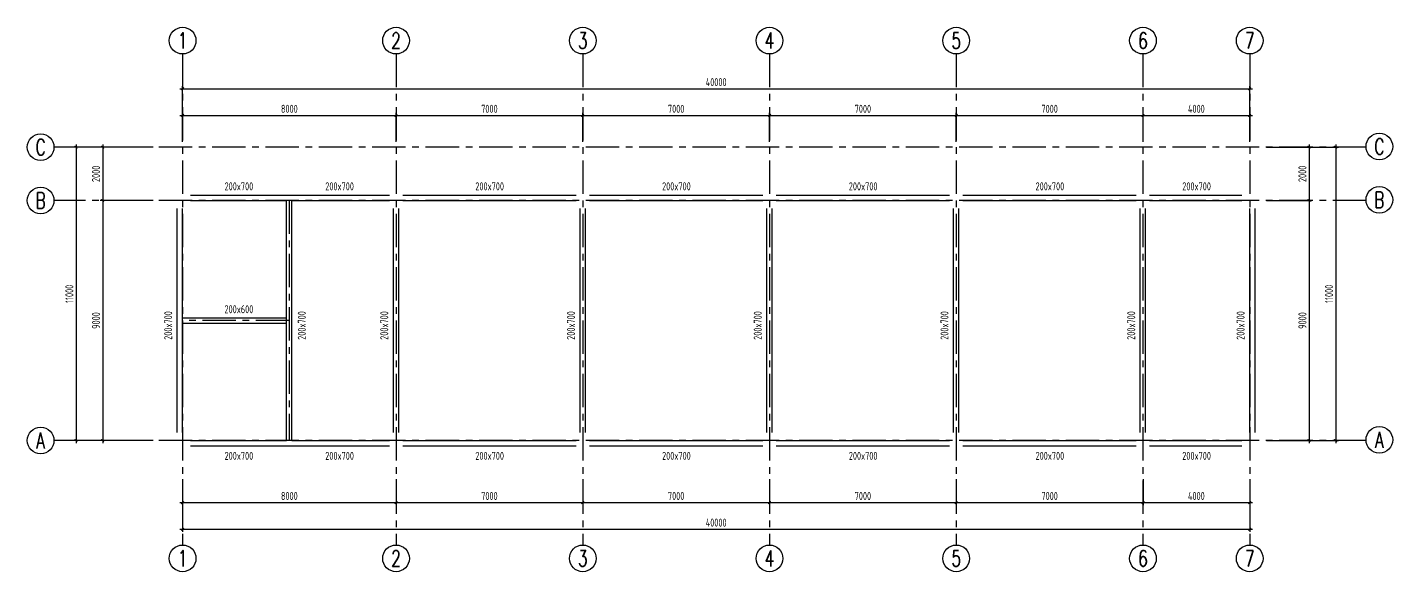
# Model space of a CAD drawing. Header units: millimetres. Extents: x -98450 to -46581, y -34693 to 29833.
# Drawn here: x -97763 to -46581, y 9418 to 29833 of the extents above; entities that cross this region are included whole.
import ezdxf
from ezdxf.enums import TextEntityAlignment as Align

# ---------------------------------------------------------------- set-up
doc = ezdxf.new("R2010")
doc.units = ezdxf.units.MM
doc.header["$LTSCALE"] = 1000
doc.header["$MEASUREMENT"] = 0
doc.linetypes.add('CENTER', pattern=[2, 1.25, -0.25, 0.25, -0.25])
doc.linetypes.add('DASHED', pattern=[0.75, 0.5, -0.25])
doc.layers.get('0').update_dxf_attribs({"linetype": 'CONTINUOUS'})
doc.layers.get('Defpoints').update_dxf_attribs({"linetype": 'CONTINUOUS'})
for name, color, linetype in [('AXIS', 253, 'CENTER'), ('AXIS_NUM', 7, 'CONTINUOUS'), ('BEAM', 4, 'DASHED'), ('DIM', 3, 'CONTINUOUS')]:
    doc.layers.add(name, color=color, linetype=linetype)
doc.layers.add('BEAM_TEXT', color=6, linetype='CONTINUOUS', lineweight=25)
doc.styles.add('TSSD_Axis', font='complex.shx', dxfattribs={"width": 0.7, "bigfont": 'hztxt.shx'})
doc.styles.add('TSSD_Dimension', font='tssdeng.shx', dxfattribs={"width": 0.7, "bigfont": 'hztxt.shx'})
doc.styles.add('TSSD_Label', font='tssdeng.shx', dxfattribs={"width": 0.7, "bigfont": 'hztxt.shx'})
doc.dimstyles.new('TSSD_100_100', dxfattribs={"dimtxt": 300, "dimasz": 100, "dimexe": 100, "dimexo": 200, "dimgap": 100, "dimtad": 1, "dimdec": 0, "dimzin": 0, "dimdsep": 46, "dimtxsty": 'TSSD_Dimension', "dimblk": 'ARCHTICK', "dimblk1": 'ARCHTICK', "dimblk2": 'ARCHTICK', "dimcen": 0, "dimdle": 100, "dimclrt": 7, "dimadec": 0, "dimazin": 0, "dimtfac": 1, "dimtdec": 0, "dimtix": 1, "dimtmove": 2, "dimatfit": 3, "dimfxl": 1, "dimtolj": 1, "dimtzin": 0, "dimarcsym": 0})

# ---------------------------------------------------------------- blocks, each defined once
blk = doc.blocks.new('ts_axno')
at = {"color": 0, "linetype": 'ByBlock', "lineweight": -2}
blk.add_circle((0, 0), 0.5, dxfattribs=at)
at = {"color": 0, "linetype": 'ByBlock', "lineweight": -2, "style": 'TSSD_Axis', "width": 0.7}
blk.add_attdef('A', text='', height=0.6, dxfattribs=at).set_placement((0, 0), align=Align.MIDDLE_CENTER)
blk = doc.blocks.new('_ArchTick')
at = {"color": 0, "linetype": 'ByBlock', "const_width": 0.4}
blk.add_lwpolyline([(-0.5, -0.5), (0.5, 0.5)], dxfattribs=at)
blk = doc.blocks.new('*D14')
at = {"layer": 'Defpoints', "color": 0, "transparency": 16777216}
for p in [(-91941, 12091), (-51941, 12091), (-51941, 11008)]:
    blk.add_point(p, dxfattribs=at)
at = {"layer": 'DIM', "color": 0, "lineweight": -2, "transparency": 16777216}
for p, q in [((-91941, 11891), (-91941, 10908)), ((-51941, 11891), (-51941, 10908)), ((-92041, 11008), (-51841, 11008))]:
    blk.add_line(p, q, dxfattribs=at)
at = {"layer": 'DIM', "color": 0, "lineweight": -2, "transparency": 16777216, "xscale": 100, "yscale": 100, "zscale": 100, "rotation": 180}
blk.add_blockref('_ArchTick', (-91941, 11008), dxfattribs=at)
at = {"layer": 'DIM', "color": 0, "lineweight": -2, "transparency": 16777216, "xscale": 100, "yscale": 100, "zscale": 100}
blk.add_blockref('_ArchTick', (-51941, 11008), dxfattribs=at)
at = {"layer": 'DIM', "color": 7, "transparency": 16777216, "insert": (-71941, 11258), "char_height": 300, "attachment_point": 5, "style": 'TSSD_Dimension'}
blk.add_mtext('\\A1;40000', dxfattribs=at)
blk = doc.blocks.new('*D15')
at = {"layer": 'Defpoints', "color": 0, "transparency": 16777216}
for p in [(-91941, 13091), (-83941, 13091), (-83941, 12008)]:
    blk.add_point(p, dxfattribs=at)
at = {"layer": 'DIM', "color": 0, "lineweight": -2, "transparency": 16777216}
for p, q in [((-91941, 12891), (-91941, 11908)), ((-83941, 12891), (-83941, 11908)), ((-92041, 12008), (-83841, 12008))]:
    blk.add_line(p, q, dxfattribs=at)
at = {"layer": 'DIM', "color": 0, "lineweight": -2, "transparency": 16777216, "xscale": 100, "yscale": 100, "zscale": 100, "rotation": 180}
blk.add_blockref('_ArchTick', (-91941, 12008), dxfattribs=at)
at = {"layer": 'DIM', "color": 0, "lineweight": -2, "transparency": 16777216, "xscale": 100, "yscale": 100, "zscale": 100}
blk.add_blockref('_ArchTick', (-83941, 12008), dxfattribs=at)
at = {"layer": 'DIM', "color": 7, "transparency": 16777216, "insert": (-87941, 12258), "char_height": 300, "attachment_point": 5, "style": 'TSSD_Dimension'}
blk.add_mtext('\\A1;8000', dxfattribs=at)
blk = doc.blocks.new('*D16')
at = {"layer": 'Defpoints', "color": 0, "transparency": 16777216}
for p in [(-83941, 13091), (-76941, 13091), (-76941, 12008)]:
    blk.add_point(p, dxfattribs=at)
at = {"layer": 'DIM', "color": 0, "lineweight": -2, "transparency": 16777216}
for p, q in [((-83941, 12891), (-83941, 11908)), ((-76941, 12891), (-76941, 11908)), ((-84041, 12008), (-76841, 12008))]:
    blk.add_line(p, q, dxfattribs=at)
at = {"layer": 'DIM', "color": 0, "lineweight": -2, "transparency": 16777216, "xscale": 100, "yscale": 100, "zscale": 100, "rotation": 180}
blk.add_blockref('_ArchTick', (-83941, 12008), dxfattribs=at)
at = {"layer": 'DIM', "color": 0, "lineweight": -2, "transparency": 16777216, "xscale": 100, "yscale": 100, "zscale": 100}
blk.add_blockref('_ArchTick', (-76941, 12008), dxfattribs=at)
at = {"layer": 'DIM', "color": 7, "transparency": 16777216, "insert": (-80441, 12258), "char_height": 300, "attachment_point": 5, "style": 'TSSD_Dimension'}
blk.add_mtext('\\A1;7000', dxfattribs=at)
blk = doc.blocks.new('*D17')
at = {"layer": 'Defpoints', "color": 0, "transparency": 16777216}
for p in [(-76941, 13091), (-69941, 13091), (-69941, 12008)]:
    blk.add_point(p, dxfattribs=at)
at = {"layer": 'DIM', "color": 0, "lineweight": -2, "transparency": 16777216}
for p, q in [((-76941, 12891), (-76941, 11908)), ((-69941, 12891), (-69941, 11908)), ((-77041, 12008), (-69841, 12008))]:
    blk.add_line(p, q, dxfattribs=at)
at = {"layer": 'DIM', "color": 0, "lineweight": -2, "transparency": 16777216, "xscale": 100, "yscale": 100, "zscale": 100, "rotation": 180}
blk.add_blockref('_ArchTick', (-76941, 12008), dxfattribs=at)
at = {"layer": 'DIM', "color": 0, "lineweight": -2, "transparency": 16777216, "xscale": 100, "yscale": 100, "zscale": 100}
blk.add_blockref('_ArchTick', (-69941, 12008), dxfattribs=at)
at = {"layer": 'DIM', "color": 7, "transparency": 16777216, "insert": (-73441, 12258), "char_height": 300, "attachment_point": 5, "style": 'TSSD_Dimension'}
blk.add_mtext('\\A1;7000', dxfattribs=at)
blk = doc.blocks.new('*D18')
at = {"layer": 'Defpoints', "color": 0, "transparency": 16777216}
for p in [(-69941, 13091), (-62941, 13091), (-62941, 12008)]:
    blk.add_point(p, dxfattribs=at)
at = {"layer": 'DIM', "color": 0, "lineweight": -2, "transparency": 16777216}
for p, q in [((-69941, 12891), (-69941, 11908)), ((-62941, 12891), (-62941, 11908)), ((-70041, 12008), (-62841, 12008))]:
    blk.add_line(p, q, dxfattribs=at)
at = {"layer": 'DIM', "color": 0, "lineweight": -2, "transparency": 16777216, "xscale": 100, "yscale": 100, "zscale": 100, "rotation": 180}
blk.add_blockref('_ArchTick', (-69941, 12008), dxfattribs=at)
at = {"layer": 'DIM', "color": 0, "lineweight": -2, "transparency": 16777216, "xscale": 100, "yscale": 100, "zscale": 100}
blk.add_blockref('_ArchTick', (-62941, 12008), dxfattribs=at)
at = {"layer": 'DIM', "color": 7, "transparency": 16777216, "insert": (-66441, 12258), "char_height": 300, "attachment_point": 5, "style": 'TSSD_Dimension'}
blk.add_mtext('\\A1;7000', dxfattribs=at)
blk = doc.blocks.new('*D19')
at = {"layer": 'Defpoints', "color": 0, "transparency": 16777216}
for p in [(-62941, 13091), (-55941, 13091), (-55941, 12008)]:
    blk.add_point(p, dxfattribs=at)
at = {"layer": 'DIM', "color": 0, "lineweight": -2, "transparency": 16777216}
for p, q in [((-62941, 12891), (-62941, 11908)), ((-55941, 12891), (-55941, 11908)), ((-63041, 12008), (-55841, 12008))]:
    blk.add_line(p, q, dxfattribs=at)
at = {"layer": 'DIM', "color": 0, "lineweight": -2, "transparency": 16777216, "xscale": 100, "yscale": 100, "zscale": 100, "rotation": 180}
blk.add_blockref('_ArchTick', (-62941, 12008), dxfattribs=at)
at = {"layer": 'DIM', "color": 0, "lineweight": -2, "transparency": 16777216, "xscale": 100, "yscale": 100, "zscale": 100}
blk.add_blockref('_ArchTick', (-55941, 12008), dxfattribs=at)
at = {"layer": 'DIM', "color": 7, "transparency": 16777216, "insert": (-59441, 12258), "char_height": 300, "attachment_point": 5, "style": 'TSSD_Dimension'}
blk.add_mtext('\\A1;7000', dxfattribs=at)
blk = doc.blocks.new('*D20')
at = {"layer": 'Defpoints', "color": 0, "transparency": 16777216}
for p in [(-55941, 13091), (-51941, 13091), (-51941, 12008)]:
    blk.add_point(p, dxfattribs=at)
at = {"layer": 'DIM', "color": 0, "lineweight": -2, "transparency": 16777216}
for p, q in [((-55941, 12891), (-55941, 11908)), ((-51941, 12891), (-51941, 11908)), ((-56041, 12008), (-51841, 12008))]:
    blk.add_line(p, q, dxfattribs=at)
at = {"layer": 'DIM', "color": 0, "lineweight": -2, "transparency": 16777216, "xscale": 100, "yscale": 100, "zscale": 100, "rotation": 180}
blk.add_blockref('_ArchTick', (-55941, 12008), dxfattribs=at)
at = {"layer": 'DIM', "color": 0, "lineweight": -2, "transparency": 16777216, "xscale": 100, "yscale": 100, "zscale": 100}
blk.add_blockref('_ArchTick', (-51941, 12008), dxfattribs=at)
at = {"layer": 'DIM', "color": 7, "transparency": 16777216, "insert": (-53941, 12258), "char_height": 300, "attachment_point": 5, "style": 'TSSD_Dimension'}
blk.add_mtext('\\A1;4000', dxfattribs=at)
blk = doc.blocks.new('*D21')
at = {"layer": 'Defpoints', "color": 0, "transparency": 16777216}
for p in [(-51941, 27527), (-91941, 26337), (-51941, 26337)]:
    blk.add_point(p, dxfattribs=at)
at = {"layer": 'DIM', "color": 0, "lineweight": -2, "transparency": 16777216}
for p, q in [((-92041, 27527), (-51841, 27527)), ((-91941, 26537), (-91941, 27627)), ((-51941, 26537), (-51941, 27627))]:
    blk.add_line(p, q, dxfattribs=at)
at = {"layer": 'DIM', "color": 0, "lineweight": -2, "transparency": 16777216, "xscale": 100, "yscale": 100, "zscale": 100, "rotation": 180}
blk.add_blockref('_ArchTick', (-91941, 27527), dxfattribs=at)
at = {"layer": 'DIM', "color": 0, "lineweight": -2, "transparency": 16777216, "xscale": 100, "yscale": 100, "zscale": 100}
blk.add_blockref('_ArchTick', (-51941, 27527), dxfattribs=at)
at = {"layer": 'DIM', "color": 7, "transparency": 16777216, "insert": (-71941, 27777), "char_height": 300, "attachment_point": 5, "style": 'TSSD_Dimension'}
blk.add_mtext('\\A1;40000', dxfattribs=at)
blk = doc.blocks.new('*D22')
at = {"layer": 'Defpoints', "color": 0, "transparency": 16777216}
for p in [(-83941, 26527), (-91941, 25337), (-83941, 25337)]:
    blk.add_point(p, dxfattribs=at)
at = {"layer": 'DIM', "color": 0, "lineweight": -2, "transparency": 16777216}
for p, q in [((-91941, 25537), (-91941, 26627)), ((-83941, 25537), (-83941, 26627)), ((-92041, 26527), (-83841, 26527))]:
    blk.add_line(p, q, dxfattribs=at)
at = {"layer": 'DIM', "color": 0, "lineweight": -2, "transparency": 16777216, "xscale": 100, "yscale": 100, "zscale": 100, "rotation": 180}
blk.add_blockref('_ArchTick', (-91941, 26527), dxfattribs=at)
at = {"layer": 'DIM', "color": 0, "lineweight": -2, "transparency": 16777216, "xscale": 100, "yscale": 100, "zscale": 100}
blk.add_blockref('_ArchTick', (-83941, 26527), dxfattribs=at)
at = {"layer": 'DIM', "color": 7, "transparency": 16777216, "insert": (-87941, 26777), "char_height": 300, "attachment_point": 5, "style": 'TSSD_Dimension'}
blk.add_mtext('\\A1;8000', dxfattribs=at)
blk = doc.blocks.new('*D23')
at = {"layer": 'Defpoints', "color": 0, "transparency": 16777216}
for p in [(-76941, 26527), (-83941, 25337), (-76941, 25337)]:
    blk.add_point(p, dxfattribs=at)
at = {"layer": 'DIM', "color": 0, "lineweight": -2, "transparency": 16777216}
for p, q in [((-83941, 25537), (-83941, 26627)), ((-76941, 25537), (-76941, 26627)), ((-84041, 26527), (-76841, 26527))]:
    blk.add_line(p, q, dxfattribs=at)
at = {"layer": 'DIM', "color": 0, "lineweight": -2, "transparency": 16777216, "xscale": 100, "yscale": 100, "zscale": 100, "rotation": 180}
blk.add_blockref('_ArchTick', (-83941, 26527), dxfattribs=at)
at = {"layer": 'DIM', "color": 0, "lineweight": -2, "transparency": 16777216, "xscale": 100, "yscale": 100, "zscale": 100}
blk.add_blockref('_ArchTick', (-76941, 26527), dxfattribs=at)
at = {"layer": 'DIM', "color": 7, "transparency": 16777216, "insert": (-80441, 26777), "char_height": 300, "attachment_point": 5, "style": 'TSSD_Dimension'}
blk.add_mtext('\\A1;7000', dxfattribs=at)
blk = doc.blocks.new('*D5')
at = {"layer": 'Defpoints', "color": 0, "transparency": 16777216}
for p in [(-69941, 26527), (-76941, 25337), (-69941, 25337)]:
    blk.add_point(p, dxfattribs=at)
at = {"layer": 'DIM', "color": 0, "lineweight": -2, "transparency": 16777216}
for p, q in [((-76941, 25537), (-76941, 26627)), ((-69941, 25537), (-69941, 26627)), ((-77041, 26527), (-69841, 26527))]:
    blk.add_line(p, q, dxfattribs=at)
at = {"layer": 'DIM', "color": 0, "lineweight": -2, "transparency": 16777216, "xscale": 100, "yscale": 100, "zscale": 100, "rotation": 180}
blk.add_blockref('_ArchTick', (-76941, 26527), dxfattribs=at)
at = {"layer": 'DIM', "color": 0, "lineweight": -2, "transparency": 16777216, "xscale": 100, "yscale": 100, "zscale": 100}
blk.add_blockref('_ArchTick', (-69941, 26527), dxfattribs=at)
at = {"layer": 'DIM', "color": 7, "transparency": 16777216, "insert": (-73441, 26777), "char_height": 300, "attachment_point": 5, "style": 'TSSD_Dimension'}
blk.add_mtext('\\A1;7000', dxfattribs=at)
blk = doc.blocks.new('*D6')
at = {"layer": 'Defpoints', "color": 0, "transparency": 16777216}
for p in [(-62941, 26527), (-69941, 25337), (-62941, 25337)]:
    blk.add_point(p, dxfattribs=at)
at = {"layer": 'DIM', "color": 0, "lineweight": -2, "transparency": 16777216}
for p, q in [((-69941, 25537), (-69941, 26627)), ((-62941, 25537), (-62941, 26627)), ((-70041, 26527), (-62841, 26527))]:
    blk.add_line(p, q, dxfattribs=at)
at = {"layer": 'DIM', "color": 0, "lineweight": -2, "transparency": 16777216, "xscale": 100, "yscale": 100, "zscale": 100, "rotation": 180}
blk.add_blockref('_ArchTick', (-69941, 26527), dxfattribs=at)
at = {"layer": 'DIM', "color": 0, "lineweight": -2, "transparency": 16777216, "xscale": 100, "yscale": 100, "zscale": 100}
blk.add_blockref('_ArchTick', (-62941, 26527), dxfattribs=at)
at = {"layer": 'DIM', "color": 7, "transparency": 16777216, "insert": (-66441, 26777), "char_height": 300, "attachment_point": 5, "style": 'TSSD_Dimension'}
blk.add_mtext('\\A1;7000', dxfattribs=at)
blk = doc.blocks.new('*D7')
at = {"layer": 'Defpoints', "color": 0, "transparency": 16777216}
for p in [(-55941, 26527), (-62941, 25337), (-55941, 25337)]:
    blk.add_point(p, dxfattribs=at)
at = {"layer": 'DIM', "color": 0, "lineweight": -2, "transparency": 16777216}
for p, q in [((-62941, 25537), (-62941, 26627)), ((-55941, 25537), (-55941, 26627)), ((-63041, 26527), (-55841, 26527))]:
    blk.add_line(p, q, dxfattribs=at)
at = {"layer": 'DIM', "color": 0, "lineweight": -2, "transparency": 16777216, "xscale": 100, "yscale": 100, "zscale": 100, "rotation": 180}
blk.add_blockref('_ArchTick', (-62941, 26527), dxfattribs=at)
at = {"layer": 'DIM', "color": 0, "lineweight": -2, "transparency": 16777216, "xscale": 100, "yscale": 100, "zscale": 100}
blk.add_blockref('_ArchTick', (-55941, 26527), dxfattribs=at)
at = {"layer": 'DIM', "color": 7, "transparency": 16777216, "insert": (-59441, 26777), "char_height": 300, "attachment_point": 5, "style": 'TSSD_Dimension'}
blk.add_mtext('\\A1;7000', dxfattribs=at)
blk = doc.blocks.new('*D8')
at = {"layer": 'Defpoints', "color": 0, "transparency": 16777216}
for p in [(-51941, 26527), (-55941, 25337), (-51941, 25337)]:
    blk.add_point(p, dxfattribs=at)
at = {"layer": 'DIM', "color": 0, "lineweight": -2, "transparency": 16777216}
for p, q in [((-55941, 25537), (-55941, 26627)), ((-51941, 25537), (-51941, 26627)), ((-56041, 26527), (-51841, 26527))]:
    blk.add_line(p, q, dxfattribs=at)
at = {"layer": 'DIM', "color": 0, "lineweight": -2, "transparency": 16777216, "xscale": 100, "yscale": 100, "zscale": 100, "rotation": 180}
blk.add_blockref('_ArchTick', (-55941, 26527), dxfattribs=at)
at = {"layer": 'DIM', "color": 0, "lineweight": -2, "transparency": 16777216, "xscale": 100, "yscale": 100, "zscale": 100}
blk.add_blockref('_ArchTick', (-51941, 26527), dxfattribs=at)
at = {"layer": 'DIM', "color": 7, "transparency": 16777216, "insert": (-53941, 26777), "char_height": 300, "attachment_point": 5, "style": 'TSSD_Dimension'}
blk.add_mtext('\\A1;4000', dxfattribs=at)
blk = doc.blocks.new('*D9')
at = {"layer": 'Defpoints', "color": 0, "transparency": 16777216}
for p in [(-50411, 25337), (-50411, 14337), (-48716, 14337)]:
    blk.add_point(p, dxfattribs=at)
at = {"layer": 'DIM', "color": 0, "lineweight": -2, "transparency": 16777216}
for p, q in [((-50211, 25337), (-48616, 25337)), ((-48716, 25437), (-48716, 14237)), ((-50211, 14337), (-48616, 14337))]:
    blk.add_line(p, q, dxfattribs=at)
at = {"layer": 'DIM', "color": 0, "lineweight": -2, "transparency": 16777216, "xscale": 100, "yscale": 100, "zscale": 100}
for p, rotation in [((-48716, 25337), 90), ((-48716, 14337), 270)]:
    blk.add_blockref('_ArchTick', p, dxfattribs=dict(at, rotation=rotation))
at = {"layer": 'DIM', "color": 7, "transparency": 16777216, "insert": (-48966, 19837), "char_height": 300, "attachment_point": 5, "rotation": 90, "style": 'TSSD_Dimension'}
blk.add_mtext('\\A1;11000', dxfattribs=at)
blk = doc.blocks.new('*D10')
at = {"layer": 'Defpoints', "color": 0, "transparency": 16777216}
for p in [(-51515, 25337), (-51515, 23337), (-49716, 23337)]:
    blk.add_point(p, dxfattribs=at)
at = {"layer": 'DIM', "color": 0, "lineweight": -2, "transparency": 16777216}
for p, q in [((-51315, 25337), (-49616, 25337)), ((-49716, 25437), (-49716, 23237)), ((-51315, 23337), (-49616, 23337))]:
    blk.add_line(p, q, dxfattribs=at)
at = {"layer": 'DIM', "color": 0, "lineweight": -2, "transparency": 16777216, "xscale": 100, "yscale": 100, "zscale": 100}
for p, rotation in [((-49716, 25337), 90), ((-49716, 23337), 270)]:
    blk.add_blockref('_ArchTick', p, dxfattribs=dict(at, rotation=rotation))
at = {"layer": 'DIM', "color": 7, "transparency": 16777216, "insert": (-49966, 24337), "char_height": 300, "attachment_point": 5, "rotation": 90, "style": 'TSSD_Dimension'}
blk.add_mtext('\\A1;2000', dxfattribs=at)
blk = doc.blocks.new('*D11')
at = {"layer": 'Defpoints', "color": 0, "transparency": 16777216}
for p in [(-51515, 23337), (-51515, 14337), (-49716, 14337)]:
    blk.add_point(p, dxfattribs=at)
at = {"layer": 'DIM', "color": 0, "lineweight": -2, "transparency": 16777216}
for p, q in [((-51315, 23337), (-49616, 23337)), ((-49716, 23437), (-49716, 14237)), ((-51315, 14337), (-49616, 14337))]:
    blk.add_line(p, q, dxfattribs=at)
at = {"layer": 'DIM', "color": 0, "lineweight": -2, "transparency": 16777216, "xscale": 100, "yscale": 100, "zscale": 100}
for p, rotation in [((-49716, 23337), 90), ((-49716, 14337), 270)]:
    blk.add_blockref('_ArchTick', p, dxfattribs=dict(at, rotation=rotation))
at = {"layer": 'DIM', "color": 7, "transparency": 16777216, "insert": (-49966, 18837), "char_height": 300, "attachment_point": 5, "rotation": 90, "style": 'TSSD_Dimension'}
blk.add_mtext('\\A1;9000', dxfattribs=at)
blk = doc.blocks.new('*D12')
at = {"layer": 'Defpoints', "color": 0, "transparency": 16777216}
for p in [(-93840, 25337), (-95937, 14337), (-93840, 14337)]:
    blk.add_point(p, dxfattribs=at)
at = {"layer": 'DIM', "color": 0, "lineweight": -2, "transparency": 16777216}
for p, q in [((-94040, 25337), (-96037, 25337)), ((-95937, 25437), (-95937, 14237)), ((-94040, 14337), (-96037, 14337))]:
    blk.add_line(p, q, dxfattribs=at)
at = {"layer": 'DIM', "color": 0, "lineweight": -2, "transparency": 16777216, "xscale": 100, "yscale": 100, "zscale": 100}
for p, rotation in [((-95937, 25337), 90), ((-95937, 14337), 270)]:
    blk.add_blockref('_ArchTick', p, dxfattribs=dict(at, rotation=rotation))
at = {"layer": 'DIM', "color": 7, "transparency": 16777216, "insert": (-96187, 19837), "char_height": 300, "attachment_point": 5, "rotation": 90, "style": 'TSSD_Dimension'}
blk.add_mtext('\\A1;11000', dxfattribs=at)
blk = doc.blocks.new('*D13')
at = {"layer": 'Defpoints', "color": 0, "transparency": 16777216}
for p in [(-92840, 25337), (-94937, 23337), (-92840, 23337)]:
    blk.add_point(p, dxfattribs=at)
at = {"layer": 'DIM', "color": 0, "lineweight": -2, "transparency": 16777216}
for p, q in [((-93040, 25337), (-95037, 25337)), ((-94937, 25437), (-94937, 23237)), ((-93040, 23337), (-95037, 23337))]:
    blk.add_line(p, q, dxfattribs=at)
at = {"layer": 'DIM', "color": 0, "lineweight": -2, "transparency": 16777216, "xscale": 100, "yscale": 100, "zscale": 100}
for p, rotation in [((-94937, 25337), 90), ((-94937, 23337), 270)]:
    blk.add_blockref('_ArchTick', p, dxfattribs=dict(at, rotation=rotation))
at = {"layer": 'DIM', "color": 7, "transparency": 16777216, "insert": (-95187, 24337), "char_height": 300, "attachment_point": 5, "rotation": 90, "style": 'TSSD_Dimension'}
blk.add_mtext('\\A1;2000', dxfattribs=at)
blk = doc.blocks.new('*D4')
at = {"layer": 'Defpoints', "color": 0, "transparency": 16777216}
for p in [(-92840, 23337), (-94937, 14337), (-92840, 14337)]:
    blk.add_point(p, dxfattribs=at)
at = {"layer": 'DIM', "color": 0, "lineweight": -2, "transparency": 16777216}
for p, q in [((-93040, 23337), (-95037, 23337)), ((-94937, 23437), (-94937, 14237)), ((-93040, 14337), (-95037, 14337))]:
    blk.add_line(p, q, dxfattribs=at)
at = {"layer": 'DIM', "color": 0, "lineweight": -2, "transparency": 16777216, "xscale": 100, "yscale": 100, "zscale": 100}
for p, rotation in [((-94937, 23337), 90), ((-94937, 14337), 270)]:
    blk.add_blockref('_ArchTick', p, dxfattribs=dict(at, rotation=rotation))
at = {"layer": 'DIM', "color": 7, "transparency": 16777216, "insert": (-95187, 18837), "char_height": 300, "attachment_point": 5, "rotation": 90, "style": 'TSSD_Dimension'}
blk.add_mtext('\\A1;9000', dxfattribs=at)

msp = doc.modelspace()

# ---------------------------------------------------------------- linework, layer by layer
at = {"layer": 'AXIS'}
for p, q in [((-91941.4, 28833.3), (-91941.4, 10417.6)), ((-83941.4, 28833.3), (-83941.4, 10417.6)), ((-76941.4, 28833.3), (-76941.4, 10417.6)), ((-69941.4, 28833.3), (-69941.4, 10417.6)), ((-62941.4, 28833.3), (-62941.4, 10417.6)), ((-55941.4, 28833.3), (-55941.4, 10417.6)), ((-51941.4, 28833.3), (-51941.4, 10417.6)), ((-47580.7, 25337.4), (-96762.9, 25337.4)), ((-47580.7, 23337.4), (-96762.9, 23337.4)), ((-87941.4, 23337.4), (-87941.4, 14337.4)), ((-87941.4, 18837.4), (-91941.4, 18837.4)), ((-47580.7, 14337.4), (-96762.9, 14337.4))]:
    msp.add_line(p, q, dxfattribs=at)
at = {"layer": 'BEAM', "linetype": 'ByBlock'}
for p, q in [((-92141.4, 14637.4), (-92141.4, 23037.4)), ((-91941.4, 14637.4), (-91941.4, 23037.4)), ((-91641.4, 23537.4), (-87941.4, 23537.4)), ((-91641.4, 23337.4), (-88041.4, 23337.4)), ((-88041.4, 14337.4), (-88041.4, 23337.4)), ((-87941.4, 23537.4), (-84191.4, 23537.4)), ((-87841.4, 23337.4), (-84191.4, 23337.4)), ((-87841.4, 14337.4), (-87841.4, 23337.4)), ((-84041.4, 14637.4), (-84041.4, 23037.4)), ((-83841.4, 14637.4), (-83841.4, 23037.4)), ((-83691.4, 23537.4), (-77191.4, 23537.4)), ((-83691.4, 23337.4), (-77191.4, 23337.4)), ((-77041.4, 14637.4), (-77041.4, 23037.4)), ((-76841.4, 14637.4), (-76841.4, 23037.4)), ((-76691.4, 23537.4), (-70191.4, 23537.4)), ((-76691.4, 23337.4), (-70191.4, 23337.4)), ((-70041.4, 14637.4), (-70041.4, 23037.4)), ((-69841.4, 14637.4), (-69841.4, 23037.4)), ((-69691.4, 23537.4), (-63191.4, 23537.4)), ((-69691.4, 23337.4), (-63191.4, 23337.4)), ((-63041.4, 14637.4), (-63041.4, 23037.4)), ((-62841.4, 14637.4), (-62841.4, 23037.4)), ((-62691.4, 23537.4), (-56191.4, 23537.4)), ((-62691.4, 23337.4), (-56191.4, 23337.4)), ((-56041.4, 14637.4), (-56041.4, 23037.4)), ((-55841.4, 14637.4), (-55841.4, 23037.4)), ((-55691.4, 23537.4), (-52241.4, 23537.4)), ((-55691.4, 23337.4), (-52241.4, 23337.4)), ((-51941.4, 14637.4), (-51941.4, 23037.4)), ((-51741.4, 14637.4), (-51741.4, 23037.4)), ((-91941.4, 18937.4), (-88041.4, 18937.4)), ((-91941.4, 18737.4), (-88041.4, 18737.4)), ((-91641.4, 14337.4), (-88041.4, 14337.4)), ((-87841.4, 14337.4), (-84191.4, 14337.4)), ((-83691.4, 14337.4), (-77191.4, 14337.5)), ((-76691.4, 14337.4), (-70191.4, 14337.4)), ((-69691.4, 14337.4), (-63191.4, 14334.9)), ((-62691.4, 14337.4), (-56191.4, 14337.4)), ((-55691.4, 14337.4), (-52241.4, 14337.4)), ((-91641.4, 14137.4), (-87941.4, 14137.4)), ((-87941.4, 14137.4), (-84191.4, 14137.4)), ((-83691.4, 14137.4), (-77191.4, 14137.4)), ((-76691.4, 14137.4), (-70191.4, 14137.4)), ((-69691.4, 14137.4), (-63191.4, 14137.4)), ((-62691.4, 14137.4), (-56191.4, 14137.4)), ((-55691.4, 14137.4), (-52241.4, 14137.4))]:
    msp.add_line(p, q, dxfattribs=at)

# ---------------------------------------------------------------- block references
at = {"layer": 'AXIS_NUM'}
ref = msp.add_blockref('ts_axno', (-91941.4, 29333.3), dxfattribs=dict(at, xscale=1000, yscale=1000, zscale=1000))
ref.add_attrib('1', '1', dxfattribs={"height": 600, "style": 'TSSD_Axis', "width": 0.7}).set_placement((-91941.4, 29333.3), align=Align.MIDDLE_CENTER)
ref = msp.add_blockref('ts_axno', (-83941.4, 29333.3), dxfattribs=dict(at, xscale=1000, yscale=1000, zscale=1000))
ref.add_attrib('1', '2', dxfattribs={"height": 600, "style": 'TSSD_Axis', "width": 0.7}).set_placement((-83941.4, 29333.3), align=Align.MIDDLE_CENTER)
ref = msp.add_blockref('ts_axno', (-76941.4, 29333.3), dxfattribs=dict(at, xscale=1000, yscale=1000, zscale=1000))
ref.add_attrib('1', '3', dxfattribs={"height": 600, "style": 'TSSD_Axis', "width": 0.7}).set_placement((-76941.4, 29333.3), align=Align.MIDDLE_CENTER)
ref = msp.add_blockref('ts_axno', (-69941.4, 29333.3), dxfattribs=dict(at, xscale=1000, yscale=1000, zscale=1000))
ref.add_attrib('1', '4', dxfattribs={"height": 600, "style": 'TSSD_Axis', "width": 0.7}).set_placement((-69941.4, 29333.3), align=Align.MIDDLE_CENTER)
ref = msp.add_blockref('ts_axno', (-62941.4, 29333.3), dxfattribs=dict(at, xscale=1000, yscale=1000, zscale=1000))
ref.add_attrib('1', '5', dxfattribs={"height": 600, "style": 'TSSD_Axis', "width": 0.7}).set_placement((-62941.4, 29333.3), align=Align.MIDDLE_CENTER)
ref = msp.add_blockref('ts_axno', (-55941.4, 29333.3), dxfattribs=dict(at, xscale=1000, yscale=1000, zscale=1000))
ref.add_attrib('1', '6', dxfattribs={"height": 600, "style": 'TSSD_Axis', "width": 0.7}).set_placement((-55941.4, 29333.3), align=Align.MIDDLE_CENTER)
ref = msp.add_blockref('ts_axno', (-51941.4, 29333.3), dxfattribs=dict(at, xscale=1000, yscale=1000, zscale=1000))
ref.add_attrib('1', '7', dxfattribs={"height": 600, "style": 'TSSD_Axis', "width": 0.7}).set_placement((-51941.4, 29333.3), align=Align.MIDDLE_CENTER)
ref = msp.add_blockref('ts_axno', (-97262.9, 25337.4), dxfattribs=dict(at, xscale=1000, yscale=1000, zscale=1000))
ref.add_attrib('1', 'C', dxfattribs={"height": 600, "style": 'TSSD_Axis', "width": 0.7}).set_placement((-97262.9, 25337.4), align=Align.MIDDLE_CENTER)
ref = msp.add_blockref('ts_axno', (-47081.3, 25361.6), dxfattribs=dict(at, xscale=1000, yscale=1000, zscale=1000))
ref.add_attrib('1', 'C', dxfattribs={"height": 600, "style": 'TSSD_Axis', "width": 0.7}).set_placement((-47081.3, 25361.6), align=Align.MIDDLE_CENTER)
ref = msp.add_blockref('ts_axno', (-97262.9, 23337.4), dxfattribs=dict(at, xscale=1000, yscale=1000, zscale=1000))
ref.add_attrib('1', 'B', dxfattribs={"height": 600, "style": 'TSSD_Axis', "width": 0.7}).set_placement((-97262.9, 23337.4), align=Align.MIDDLE_CENTER)
ref = msp.add_blockref('ts_axno', (-47081.3, 23361.6), dxfattribs=dict(at, xscale=1000, yscale=1000, zscale=1000))
ref.add_attrib('1', 'B', dxfattribs={"height": 600, "style": 'TSSD_Axis', "width": 0.7}).set_placement((-47081.3, 23361.6), align=Align.MIDDLE_CENTER)
ref = msp.add_blockref('ts_axno', (-47081.3, 14361.6), dxfattribs=dict(at, xscale=1000, yscale=1000, zscale=1000))
ref.add_attrib('1', 'A', dxfattribs={"height": 600, "style": 'TSSD_Axis', "width": 0.7}).set_placement((-47081.3, 14361.6), align=Align.MIDDLE_CENTER)
ref = msp.add_blockref('ts_axno', (-97262.9, 14337.4), dxfattribs=dict(at, xscale=1000, yscale=1000, zscale=1000))
ref.add_attrib('1', 'A', dxfattribs={"height": 600, "style": 'TSSD_Axis', "width": 0.7}).set_placement((-97262.9, 14337.4), align=Align.MIDDLE_CENTER)
ref = msp.add_blockref('ts_axno', (-91941.4, 9917.6), dxfattribs=dict(at, xscale=1000, yscale=1000, zscale=1000))
ref.add_attrib('1', '1', dxfattribs={"height": 600, "style": 'TSSD_Axis', "width": 0.7}).set_placement((-91941.4, 9917.6), align=Align.MIDDLE_CENTER)
ref = msp.add_blockref('ts_axno', (-83941.4, 9917.6), dxfattribs=dict(at, xscale=1000, yscale=1000, zscale=1000))
ref.add_attrib('1', '2', dxfattribs={"height": 600, "style": 'TSSD_Axis', "width": 0.7}).set_placement((-83941.4, 9917.6), align=Align.MIDDLE_CENTER)
ref = msp.add_blockref('ts_axno', (-76941.4, 9917.6), dxfattribs=dict(at, xscale=1000, yscale=1000, zscale=1000))
ref.add_attrib('1', '3', dxfattribs={"height": 600, "style": 'TSSD_Axis', "width": 0.7}).set_placement((-76941.4, 9917.6), align=Align.MIDDLE_CENTER)
ref = msp.add_blockref('ts_axno', (-69941.4, 9917.6), dxfattribs=dict(at, xscale=1000, yscale=1000, zscale=1000))
ref.add_attrib('1', '4', dxfattribs={"height": 600, "style": 'TSSD_Axis', "width": 0.7}).set_placement((-69941.4, 9917.6), align=Align.MIDDLE_CENTER)
ref = msp.add_blockref('ts_axno', (-62941.4, 9917.6), dxfattribs=dict(at, xscale=1000, yscale=1000, zscale=1000))
ref.add_attrib('1', '5', dxfattribs={"height": 600, "style": 'TSSD_Axis', "width": 0.7}).set_placement((-62941.4, 9917.6), align=Align.MIDDLE_CENTER)
ref = msp.add_blockref('ts_axno', (-55941.4, 9917.6), dxfattribs=dict(at, xscale=1000, yscale=1000, zscale=1000))
ref.add_attrib('1', '6', dxfattribs={"height": 600, "style": 'TSSD_Axis', "width": 0.7}).set_placement((-55941.4, 9917.6), align=Align.MIDDLE_CENTER)
ref = msp.add_blockref('ts_axno', (-51941.4, 9917.6), dxfattribs=dict(at, xscale=1000, yscale=1000, zscale=1000))
ref.add_attrib('1', '7', dxfattribs={"height": 600, "style": 'TSSD_Axis', "width": 0.7}).set_placement((-51941.4, 9917.6), align=Align.MIDDLE_CENTER)

# ---------------------------------------------------------------- texts
at = {"layer": 'BEAM_TEXT', "style": 'TSSD_Label', "width": 0.7}
for s, p in [('200x700', (-89831.2, 23719.3)), ('200x700', (-86056.2, 23719.3)), ('200x700', (-80431.2, 23719.3)), ('200x700', (-73431.2, 23719.3)), ('200x700', (-66431.2, 23719.3)), ('200x700', (-59431.2, 23719.3)), ('200x700', (-53931.2, 23719.3)), ('200x600', (-89831.2, 19109.7)), ('200x700', (-89831.2, 13612.4)), ('200x700', (-86056.2, 13612.4)), ('200x700', (-80431.2, 13612.4)), ('200x700', (-73431.2, 13612.4)), ('200x700', (-66431.2, 13612.4)), ('200x700', (-59431.2, 13612.4)), ('200x700', (-53931.2, 13612.4))]:
    msp.add_text(s, height=300, dxfattribs=at).set_placement(p, align=Align.CENTER)
for p in [(-92332, 18113.7), (-87322.9, 18113.7), (-84232, 18113.7), (-77232, 18113.7), (-70232, 18113.7), (-63232, 18113.7), (-56232, 18113.7), (-52132, 18113.7)]:
    msp.add_text('200x700', height=300, rotation=90, dxfattribs=at).set_placement(p)

# ---------------------------------------------------------------- dimensions: what is measured, and where the dimension line sits
at = {"layer": 'DIM'}
for base, p1, p2, picture, middle in [((-51941.4, 27527.3), (-91941.4, 26337.4), (-51941.4, 26337.4), '*D21', (-71941.4, 27777.3)), ((-83941.4, 26527.3), (-91941.4, 25337.4), (-83941.4, 25337.4), '*D22', (-87941.4, 26777.3)), ((-76941.4, 26527.3), (-83941.4, 25337.4), (-76941.4, 25337.4), '*D23', (-80441.4, 26777.3)), ((-69941.4, 26527.3), (-76941.4, 25337.4), (-69941.4, 25337.4), '*D5', (-73441.4, 26777.3)), ((-62941.4, 26527.3), (-69941.4, 25337.4), (-62941.4, 25337.4), '*D6', (-66441.4, 26777.3)), ((-55941.4, 26527.3), (-62941.4, 25337.4), (-55941.4, 25337.4), '*D7', (-59441.4, 26777.3)), ((-51941.4, 26527.3), (-55941.4, 25337.4), (-51941.4, 25337.4), '*D8', (-53941.4, 26777.3)), ((-83941.4, 12008.1), (-91941.4, 13091.5), (-83941.4, 13091.5), '*D15', (-87941.4, 12258.1)), ((-76941.4, 12008.1), (-83941.4, 13091.5), (-76941.4, 13091.5), '*D16', (-80441.4, 12258.1)), ((-69941.4, 12008.1), (-76941.4, 13091.5), (-69941.4, 13091.5), '*D17', (-73441.4, 12258.1)), ((-62941.4, 12008.1), (-69941.4, 13091.5), (-62941.4, 13091.5), '*D18', (-66441.4, 12258.1)), ((-55941.4, 12008.1), (-62941.4, 13091.5), (-55941.4, 13091.5), '*D19', (-59441.4, 12258.1)), ((-51941.4, 12008.1), (-55941.4, 13091.5), (-51941.4, 13091.5), '*D20', (-53941.4, 12258.1)), ((-51941.4, 11008.1), (-91941.4, 12091.5), (-51941.4, 12091.5), '*D14', (-71941.4, 11258.1))]:
    dim = msp.add_linear_dim(base=base, p1=p1, p2=p2, dimstyle='TSSD_100_100', dxfattribs=at)
    dim.commit()
    dim.dimension.update_dxf_attribs({"geometry": picture, "text_midpoint": middle})
for base, p1, p2, picture, middle in [((-95937.4, 14337.4), (-93840.2, 25337.4), (-93840.2, 14337.4), '*D12', (-96187.4, 19837.4)), ((-94937.4, 23337.4), (-92840.2, 25337.4), (-92840.2, 23337.4), '*D13', (-95187.4, 24337.4)), ((-49715.5, 23337.4), (-51514.8, 25337.4), (-51514.8, 23337.4), '*D10', (-49965.5, 24337.4)), ((-48715.5, 14337.4), (-50410.5, 25337.4), (-50410.5, 14337.4), '*D9', (-48965.5, 19837.4)), ((-94937.4, 14337.4), (-92840.2, 23337.4), (-92840.2, 14337.4), '*D4', (-95187.4, 18837.4)), ((-49715.5, 14337.4), (-51514.8, 23337.4), (-51514.8, 14337.4), '*D11', (-49965.5, 18837.4))]:
    dim = msp.add_linear_dim(base=base, p1=p1, p2=p2, angle=90, dimstyle='TSSD_100_100', dxfattribs=at)
    dim.commit()
    dim.dimension.update_dxf_attribs({"geometry": picture, "text_midpoint": middle})

doc.saveas('drawing.dxf')
